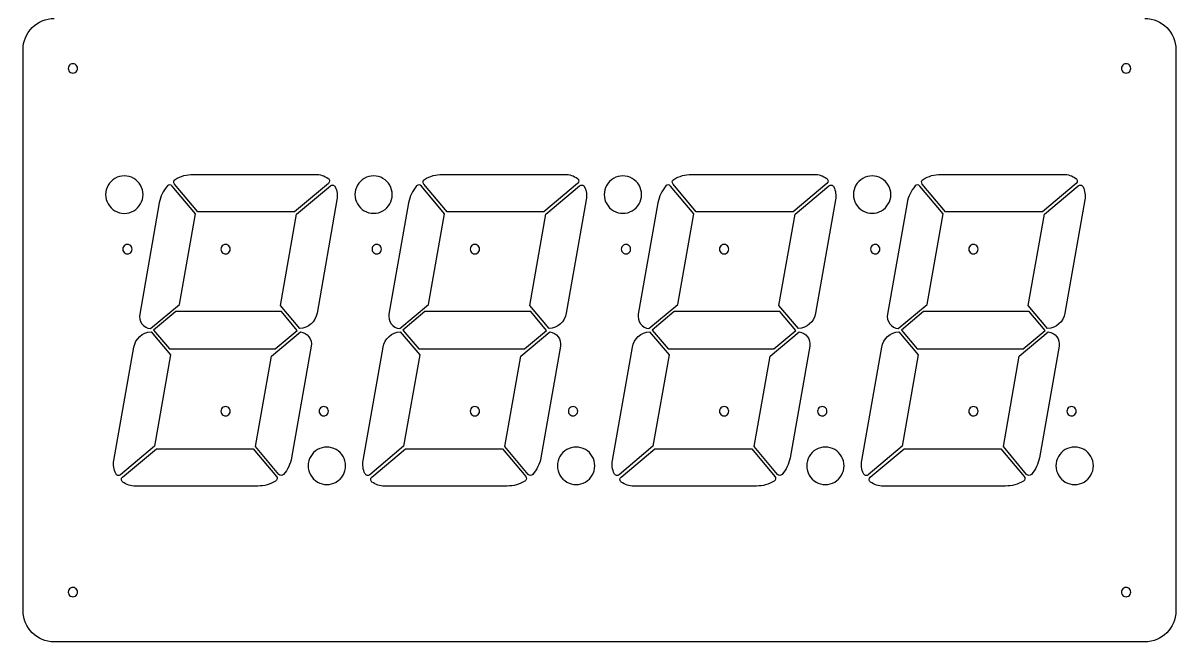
# Model space of a CAD drawing. Extents: x 0 to 370, y 0 to 742.
# Drawn here: x 0.1 to 370.1, y 0.1 to 198.7 of the extents above; entities that cross this region are included whole.
import ezdxf

# ---------------------------------------------------------------- set-up
doc = ezdxf.new("R2010")
doc.units = 0
doc.layers.add('Layer_1', color=7, linetype='CONTINUOUS')

msp = doc.modelspace()

# ---------------------------------------------------------------- linework, layer by layer
at = {"layer": 'Layer_1', "color": 7}
for points in [[(0.132837, 10.132531), (0.132837, 190.132203)], [(370.132134, 190.132203), (370.132134, 10.132531)], [(54.698945, 150.132277), (93.990382, 150.132277)], [(134.698787, 150.132277), (173.990229, 150.132277)], [(214.698634, 150.132277), (253.990079, 150.132277)], [(294.698481, 150.132277), (333.989927, 150.132277)], [(41.007365, 100.632374), (50.300811, 108.430477), (55.424696, 137.489503), (47.960787, 146.384672)], [(98.119295, 147.249567), (87.253764, 138.132307), (56.190742, 138.132307), (48.726808, 147.02745)], [(88.962318, 100.632374), (82.729194, 108.060722), (87.896552, 137.366261), (98.762083, 146.483521)], [(121.007218, 100.632374), (130.300653, 108.430477), (135.424543, 137.489503), (127.960624, 146.384672)], [(178.119145, 147.249567), (167.253614, 138.132307), (136.190587, 138.132307), (128.726668, 147.02745)], [(168.962168, 100.632374), (162.729041, 108.060722), (167.8964, 137.366261), (178.76193, 146.483521)], [(201.007065, 100.632374), (210.3005, 108.430477), (215.424393, 137.489503), (207.960474, 146.384672)], [(258.118992, 147.249567), (247.253461, 138.132307), (216.190434, 138.132307), (208.726515, 147.02745)], [(248.962016, 100.632374), (242.728891, 108.060722), (247.896247, 137.366261), (258.76178, 146.483521)], [(281.006915, 100.632374), (290.30035, 108.430477), (295.42424, 137.489503), (287.960321, 146.384672)], [(338.118842, 147.249567), (327.25331, 138.132307), (296.190284, 138.132307), (288.726365, 147.02745)], [(328.961865, 100.632374), (322.72874, 108.060722), (327.896097, 137.366261), (338.761628, 146.483521)], [(43.866077, 141.042507), (37.563052, 105.296308)], [(100.884024, 141.916768), (94.476428, 105.57748)], [(123.865922, 141.042507), (117.5629, 105.296308)], [(180.883871, 141.916768), (174.476276, 105.57748)], [(203.865769, 141.042507), (197.56275, 105.296308)], [(260.883721, 141.916768), (254.476123, 105.57748)], [(283.865619, 141.042507), (277.562597, 105.296308)], [(340.883569, 141.916768), (334.475973, 105.57748)], [(41.206517, 99.632383), (47.439639, 92.204035), (42.272283, 62.898497), (31.406739, 53.781237)], [(82.208058, 53.880164), (74.744137, 62.775307), (79.868022, 91.834333), (89.161467, 99.632383)], [(121.206364, 99.632383), (127.439489, 92.204035), (122.272133, 62.898497), (111.4066, 53.781237)], [(162.207906, 53.880164), (154.74399, 62.775307), (159.86788, 91.834333), (169.161315, 99.632383)], [(201.206214, 99.632383), (207.439338, 92.204035), (202.27198, 62.898497), (191.40645, 53.781237)], [(242.207756, 53.880164), (234.743837, 62.775307), (239.867727, 91.834333), (249.161165, 99.632383)], [(281.206061, 99.632383), (287.439186, 92.204035), (282.27183, 62.898497), (271.406297, 53.781237)], [(322.207604, 53.880164), (314.743687, 62.775307), (319.867576, 91.834333), (329.161012, 99.632383)], [(29.284811, 58.347989), (35.692399, 94.687277)], [(92.605783, 94.968529), (86.302764, 59.22233)], [(109.284661, 58.347989), (115.692257, 94.687277)], [(172.605633, 94.968529), (166.302611, 59.22233)], [(189.284509, 58.347989), (195.692104, 94.687277)], [(252.60548, 94.968529), (246.302461, 59.22233)], [(269.284358, 58.347989), (275.691954, 94.687277)], [(332.605329, 94.968529), (326.302308, 59.22233)], [(32.049543, 53.01519), (42.91506, 62.13245), (73.97809, 62.13245), (81.442014, 53.237281)], [(112.049388, 53.01519), (122.914918, 62.13245), (153.977946, 62.13245), (161.441864, 53.237281)], [(192.049235, 53.01519), (202.914768, 62.13245), (233.977796, 62.13245), (241.441712, 53.237281)], [(272.049085, 53.01519), (282.914616, 62.13245), (313.977643, 62.13245), (321.441561, 53.237281)], [(75.469888, 50.132454), (36.178464, 50.132454)], [(155.469746, 50.132454), (116.178301, 50.132454)], [(235.469596, 50.132454), (196.178151, 50.132454)], [(315.469443, 50.132454), (276.177998, 50.132454)], [(360.132153, 0.132569), (10.132824, 0.132569)]]:
    msp.add_lwpolyline(points, dxfattribs=at)
for points in [[(17.632795, 184.132213)], [(355.632161, 184.132213)], [(98.057531, 148.829497)], [(178.057381, 148.829497)], [(258.057228, 148.829497)], [(338.057077, 148.829497)], [(38.632761, 143.632297)], [(118.632611, 143.632297)], [(198.632458, 143.632297)], [(278.632308, 143.632297)], [(35.13278, 126.132312)], [(66.632715, 126.132312)], [(115.132616, 126.132312)], [(146.632557, 126.132312)], [(195.132466, 126.132312)], [(226.632405, 126.132312)], [(275.132314, 126.132312)], [(306.632255, 126.132312)], [(47.126955, 94.132394), (81.051114, 94.132394), (88.128176, 100.070744), (83.041875, 106.132363), (49.117729, 106.132363), (42.040667, 100.194013)], [(127.12681, 94.132394), (161.050962, 94.132394), (168.128023, 100.070744), (163.041723, 106.132363), (129.117571, 106.132363), (122.040509, 100.194013)], [(207.126657, 94.132394), (241.050809, 94.132394), (248.127873, 100.070744), (243.041573, 106.132363), (209.117418, 106.132363), (202.040356, 100.194013)], [(287.126507, 94.132394), (321.050659, 94.132394), (328.127721, 100.070744), (323.04142, 106.132363), (289.117268, 106.132363), (282.040206, 100.194013)], [(41.007365, 100.632453)], [(121.007218, 100.632453)], [(201.007065, 100.632453)], [(281.006915, 100.632453)], [(66.632715, 74.132419)], [(98.132648, 74.132419)], [(146.632557, 74.132419)], [(178.132498, 74.132419)], [(226.632405, 74.132419)], [(258.132346, 74.132419)], [(306.632255, 74.132419)], [(338.132195, 74.132419)], [(103.632637, 56.632461)], [(183.632487, 56.632461)], [(263.632335, 56.632461)], [(343.632184, 56.632461)], [(32.111297, 51.43526)], [(112.111152, 51.43526)], [(192.111002, 51.43526)], [(272.110849, 51.43526)], [(17.632795, 16.132528)], [(355.632161, 16.132528)]]:
    msp.add_lwpolyline(points, close=True, dxfattribs=at)
for points in [[(3.061766, 197.203259), (4.937128, 199.078619), (7.480663, 200.132184), (10.132824, 200.132182)], [(360.132153, 200.132182), (365.654989, 200.132182), (370.132133, 195.655039), (370.132134, 190.132203)], [(0.132837, 190.132203), (0.132837, 192.784364), (1.186405, 195.327899), (3.061766, 197.203259)], [(15.382796, 185.431251), (14.918694, 185.163302), (14.632796, 184.668111), (14.632796, 184.132213)], [(16.882795, 185.431251), (16.418694, 185.6992), (15.846897, 185.6992), (15.382796, 185.431251)], [(17.632795, 184.132213), (17.632795, 184.668111), (17.346897, 185.163302), (16.882795, 185.431251)], [(353.382166, 185.431249), (352.918065, 185.1633), (352.632167, 184.66811), (352.632167, 184.132213)], [(354.882163, 185.431249), (354.418062, 185.699197), (353.846267, 185.699197), (353.382166, 185.431249)], [(355.632161, 184.132213), (355.632161, 184.66811), (355.346264, 185.1633), (354.882163, 185.431249)], [(14.632796, 184.132213), (14.632796, 183.596315), (14.918694, 183.101124), (15.382796, 182.833175)], [(15.382796, 182.833175), (15.846897, 182.565226), (16.418694, 182.565226), (16.882795, 182.833175)], [(16.882795, 182.833175), (17.346897, 183.101124), (17.632795, 183.596315), (17.632795, 184.132213)], [(352.632167, 184.132213), (352.632167, 183.596316), (352.918065, 183.101126), (353.382166, 182.833177)], [(353.382166, 182.833177), (353.846267, 182.565229), (354.418062, 182.565229), (354.882163, 182.833177)], [(354.882163, 182.833177), (355.346264, 183.101126), (355.632162, 183.596316), (355.632161, 184.132213)], [(29.63079, 148.83419), (27.773375, 147.760861), (26.630324, 145.777528), (26.632792, 143.632297)], [(35.634762, 148.83419), (33.777347, 149.907518), (31.488205, 149.907518), (29.63079, 148.83419)], [(38.632761, 143.632297), (38.635228, 145.777528), (37.492178, 147.760861), (35.634762, 148.83419)], [(48.506039, 147.832079), (48.553203, 148.119644), (48.723456, 148.372332), (48.972261, 148.524036)], [(48.972261, 148.524036), (50.69724, 149.575853), (52.67858, 150.132279), (54.698945, 150.132277)], [(93.990382, 150.132277), (95.448705, 150.132278), (96.870618, 149.676814), (98.057531, 148.829497)], [(98.057531, 148.829497), (98.309256, 148.649794), (98.463662, 148.363725), (98.475744, 148.054674)], [(98.475744, 148.054674), (98.487826, 147.745623), (98.356223, 147.448373), (98.119295, 147.249567)], [(109.632628, 148.828439), (107.776225, 147.756644), (106.632634, 145.775886), (106.632634, 143.632297)], [(115.632617, 148.828439), (113.776214, 149.900234), (111.489031, 149.900234), (109.632628, 148.828439)], [(118.632611, 143.632297), (118.632611, 145.775886), (117.489019, 147.756644), (115.632617, 148.828439)], [(128.505892, 147.832075), (128.553051, 148.11964), (128.723301, 148.372329), (128.972103, 148.524036)], [(128.972103, 148.524036), (130.697082, 149.575853), (132.678422, 150.132279), (134.698787, 150.132277)], [(173.990229, 150.132277), (175.448554, 150.132279), (176.870467, 149.676815), (178.057381, 148.829497)], [(178.057381, 148.829497), (178.309106, 148.649794), (178.463512, 148.363725), (178.475594, 148.054674)], [(178.475594, 148.054674), (178.487676, 147.745623), (178.356073, 147.448373), (178.119145, 147.249567)], [(189.632475, 148.828439), (187.776072, 147.756644), (186.632481, 145.775886), (186.632481, 143.632297)], [(195.632464, 148.828439), (193.776061, 149.900234), (191.488878, 149.900234), (189.632475, 148.828439)], [(198.632458, 143.632297), (198.632458, 145.775886), (197.488867, 147.756644), (195.632464, 148.828439)], [(208.50574, 147.832076), (208.5529, 148.11964), (208.723151, 148.372329), (208.971953, 148.524036)], [(208.971953, 148.524036), (210.696932, 149.575853), (212.67827, 150.132278), (214.698634, 150.132277)], [(253.990079, 150.132277), (255.448403, 150.132278), (256.870315, 149.676814), (258.057228, 148.829497)], [(258.057228, 148.829497), (258.308953, 148.649794), (258.46336, 148.363725), (258.475441, 148.054674)], [(258.475441, 148.054674), (258.487523, 147.745623), (258.35592, 147.448373), (258.118992, 147.249567)], [(269.632325, 148.828439), (267.775922, 147.756645), (266.632331, 145.775886), (266.632331, 143.632297)], [(275.632314, 148.828439), (273.775911, 149.900234), (271.488728, 149.900234), (269.632325, 148.828439)], [(278.632308, 143.632297), (278.632308, 145.775886), (277.488717, 147.756645), (275.632314, 148.828439)], [(288.505589, 147.832075), (288.552749, 148.11964), (288.722998, 148.372329), (288.9718, 148.524036)], [(288.9718, 148.524036), (290.696779, 149.575853), (292.678118, 150.132278), (294.698481, 150.132277)], [(333.989927, 150.132277), (335.448251, 150.132278), (336.870164, 149.676814), (338.057077, 148.829497)], [(338.057077, 148.829497), (338.308802, 148.649794), (338.463209, 148.363726), (338.475291, 148.054674)], [(338.475291, 148.054674), (338.487373, 147.745623), (338.35577, 147.448373), (338.118842, 147.249567)], [(46.444304, 146.402929), (45.108929, 144.886799), (44.216904, 143.03218), (43.866077, 141.042507)], [(47.206736, 146.741866), (46.915347, 146.745374), (46.636923, 146.621602), (46.444304, 146.402929)], [(47.960787, 146.384672), (47.773488, 146.607919), (47.498125, 146.738358), (47.206736, 146.741866)], [(48.726808, 147.02745), (48.539496, 147.250682), (48.458876, 147.544514), (48.506039, 147.832079)], [(98.762083, 146.483521), (98.99901, 146.682327), (99.314596, 146.760314), (99.616853, 146.69475)], [(99.616853, 146.69475), (99.919111, 146.629187), (100.174022, 146.427452), (100.307284, 146.148347)], [(100.307284, 146.148347), (100.935624, 144.832334), (101.137258, 143.352935), (100.884024, 141.916768)], [(126.444162, 146.402929), (125.108782, 144.8868), (124.216752, 143.032181), (123.865922, 141.042507)], [(127.206583, 146.741854), (126.9152, 146.745362), (126.636781, 146.621594), (126.444162, 146.402929)], [(127.960624, 146.384672), (127.773325, 146.607912), (127.497967, 146.738346), (127.206583, 146.741854)], [(128.726668, 147.02745), (128.539355, 147.250679), (128.458732, 147.54451), (128.505892, 147.832075)], [(178.76193, 146.483521), (178.998857, 146.682327), (179.314443, 146.760314), (179.616701, 146.69475)], [(179.616701, 146.69475), (179.918958, 146.629187), (180.173869, 146.427452), (180.307131, 146.148347)], [(180.307131, 146.148347), (180.935471, 144.832334), (181.137105, 143.352935), (180.883871, 141.916768)], [(206.44401, 146.402929), (205.108629, 144.8868), (204.2166, 143.032181), (203.865769, 141.042507)], [(207.206432, 146.741856), (206.915048, 146.745363), (206.636628, 146.621595), (206.44401, 146.402929)], [(207.960474, 146.384672), (207.773175, 146.607913), (207.497816, 146.738348), (207.206432, 146.741856)], [(208.726515, 147.02745), (208.539202, 147.250679), (208.45858, 147.544511), (208.50574, 147.832076)], [(258.76178, 146.483521), (258.998707, 146.682327), (259.314293, 146.760314), (259.616551, 146.69475)], [(259.616551, 146.69475), (259.918808, 146.629187), (260.173719, 146.427452), (260.306981, 146.148347)], [(260.306981, 146.148347), (260.935321, 144.832334), (261.136955, 143.352935), (260.883721, 141.916768)], [(286.44386, 146.402929), (285.108479, 144.8868), (284.21645, 143.032181), (283.865619, 141.042507)], [(287.206281, 146.741854), (286.914897, 146.745362), (286.636478, 146.621594), (286.44386, 146.402929)], [(287.960321, 146.384672), (287.773022, 146.607912), (287.497664, 146.738346), (287.206281, 146.741854)], [(288.726365, 147.02745), (288.539052, 147.250679), (288.458429, 147.54451), (288.505589, 147.832075)], [(338.761628, 146.483521), (338.998555, 146.682327), (339.314141, 146.760314), (339.616399, 146.69475)], [(339.616399, 146.69475), (339.918656, 146.629187), (340.173567, 146.427452), (340.306829, 146.148347)], [(340.306829, 146.148347), (340.935169, 144.832334), (341.136802, 143.352935), (340.883569, 141.916768)], [(26.632792, 143.632297), (26.630324, 141.487065), (27.773375, 139.503732), (29.63079, 138.430404)], [(35.634762, 138.430404), (37.492178, 139.503732), (38.635228, 141.487065), (38.632761, 143.632297)], [(106.632634, 143.632297), (106.632634, 141.488707), (107.776225, 139.507949), (109.632628, 138.436154)], [(115.632617, 138.436154), (117.489019, 139.507949), (118.632611, 141.488707), (118.632611, 143.632297)], [(186.632481, 143.632297), (186.632481, 141.488707), (187.776072, 139.507949), (189.632475, 138.436154)], [(195.632464, 138.436154), (197.488867, 139.507949), (198.632458, 141.488707), (198.632458, 143.632297)], [(266.632331, 143.632297), (266.632331, 141.488707), (267.775922, 139.507949), (269.632325, 138.436154)], [(275.632314, 138.436154), (277.488717, 139.507949), (278.632308, 141.488707), (278.632308, 143.632297)], [(29.63079, 138.430404), (31.488205, 137.357075), (33.777347, 137.357075), (35.634762, 138.430404)], [(109.632628, 138.436154), (111.489031, 137.364359), (113.776214, 137.364359), (115.632617, 138.436154)], [(189.632475, 138.436154), (191.488878, 137.364359), (193.776061, 137.364359), (195.632464, 138.436154)], [(269.632325, 138.436154), (271.488728, 137.364359), (273.775911, 137.364359), (275.632314, 138.436154)], [(32.882781, 127.431349), (32.418679, 127.1634), (32.132781, 126.66821), (32.132781, 126.132312)], [(32.132781, 126.132312), (32.132781, 125.596414), (32.418679, 125.101223), (32.882781, 124.833274)], [(34.38278, 127.431349), (33.918679, 127.699299), (33.346882, 127.699299), (32.882781, 127.431349)], [(35.13278, 126.132312), (35.13278, 126.66821), (34.846881, 127.1634), (34.38278, 127.431349)], [(34.38278, 124.833274), (34.846881, 125.101223), (35.13278, 125.596414), (35.13278, 126.132312)], [(64.382716, 127.431349), (63.918615, 127.1634), (63.632716, 126.66821), (63.632716, 126.132312)], [(63.632716, 126.132312), (63.632716, 125.596414), (63.918615, 125.101223), (64.382716, 124.833274)], [(65.882716, 127.431349), (65.418614, 127.699299), (64.846818, 127.699299), (64.382716, 127.431349)], [(66.632715, 126.132312), (66.632715, 126.66821), (66.346817, 127.1634), (65.882716, 127.431349)], [(65.882716, 124.833274), (66.346817, 125.101223), (66.632715, 125.596414), (66.632715, 126.132312)], [(112.882364, 127.43209), (112.418133, 127.163943), (112.132304, 126.668421), (112.132623, 126.132312)], [(112.132623, 126.132312), (112.132304, 125.596202), (112.418133, 125.100681), (112.882364, 124.832534)], [(114.382875, 127.43209), (113.918644, 127.700236), (113.346595, 127.700236), (112.882364, 127.43209)], [(115.132616, 126.132312), (115.132935, 126.668421), (114.847107, 127.163943), (114.382875, 127.43209)], [(114.382875, 124.832534), (114.847107, 125.100681), (115.132935, 125.596202), (115.132616, 126.132312)], [(144.382247, 127.432257), (143.917986, 127.164066), (143.632174, 126.668469), (143.632564, 126.132312)], [(143.632564, 126.132312), (143.632174, 125.596155), (143.917986, 125.100558), (144.382247, 124.832367)], [(145.882874, 127.432257), (145.418613, 127.700448), (144.846508, 127.700448), (144.382247, 127.432257)], [(146.632557, 126.132312), (146.632947, 126.668469), (146.347135, 127.164066), (145.882874, 127.432257)], [(145.882874, 124.832367), (146.347135, 125.100558), (146.632947, 125.596155), (146.632557, 126.132312)], [(192.882469, 127.431348), (192.418368, 127.1634), (192.13247, 126.66821), (192.13247, 126.132312)], [(192.13247, 126.132312), (192.13247, 125.596414), (192.418368, 125.101224), (192.882469, 124.833275)], [(194.382467, 127.431348), (193.918366, 127.699297), (193.34657, 127.699297), (192.882469, 127.431348)], [(195.132466, 126.132312), (195.132467, 126.66821), (194.846568, 127.1634), (194.382467, 127.431348)], [(194.382467, 124.833275), (194.846568, 125.101224), (195.132467, 125.596414), (195.132466, 126.132312)], [(224.382152, 127.43209), (223.917921, 127.163943), (223.632093, 126.668421), (223.632411, 126.132312)], [(223.632411, 126.132312), (223.632093, 125.596202), (223.917921, 125.100681), (224.382152, 124.832534)], [(225.882664, 127.43209), (225.418432, 127.700236), (224.846384, 127.700236), (224.382152, 127.43209)], [(226.632405, 126.132312), (226.632723, 126.668421), (226.346895, 127.163943), (225.882664, 127.43209)], [(225.882664, 124.832534), (226.346895, 125.100681), (226.632723, 125.596202), (226.632405, 126.132312)], [(272.882003, 127.432257), (272.417743, 127.164066), (272.13193, 126.668469), (272.13232, 126.132312)], [(272.13232, 126.132312), (272.13193, 125.596155), (272.417743, 125.100558), (272.882003, 124.832367)], [(274.382631, 127.432257), (273.91837, 127.700448), (273.346264, 127.700448), (272.882003, 127.432257)], [(275.132314, 126.132312), (275.132704, 126.668469), (274.846891, 127.164066), (274.382631, 127.432257)], [(274.382631, 124.832367), (274.846891, 125.100558), (275.132704, 125.596155), (275.132314, 126.132312)], [(304.381944, 127.432257), (303.917683, 127.164066), (303.631871, 126.668469), (303.632261, 126.132312)], [(303.632261, 126.132312), (303.631871, 125.596155), (303.917683, 125.100558), (304.381944, 124.832367)], [(305.882571, 127.432257), (305.418311, 127.700448), (304.846205, 127.700448), (304.381944, 127.432257)], [(306.632255, 126.132312), (306.632645, 126.668469), (306.346832, 127.164066), (305.882571, 127.432257)], [(305.882571, 124.832367), (306.346832, 125.100558), (306.632645, 125.596155), (306.632255, 126.132312)], [(32.882781, 124.833274), (33.346882, 124.565325), (33.918679, 124.565325), (34.38278, 124.833274)], [(64.382716, 124.833274), (64.846818, 124.565325), (65.418614, 124.565325), (65.882716, 124.833274)], [(112.882364, 124.832534), (113.346595, 124.564387), (113.918644, 124.564387), (114.382875, 124.832534)], [(144.382247, 124.832367), (144.846508, 124.564176), (145.418613, 124.564176), (145.882874, 124.832367)], [(192.882469, 124.833275), (193.34657, 124.565326), (193.918366, 124.565326), (194.382467, 124.833275)], [(224.382152, 124.832534), (224.846384, 124.564387), (225.418432, 124.564387), (225.882664, 124.832534)], [(272.882003, 124.832367), (273.346264, 124.564176), (273.91837, 124.564176), (274.382631, 124.832367)], [(304.381944, 124.832367), (304.846205, 124.564176), (305.418311, 124.564176), (305.882571, 124.832367)], [(37.563052, 105.296308), (37.37275, 104.217058), (37.633586, 103.106994), (38.284626, 102.225438)], [(94.476428, 105.57748), (93.99655, 102.855945), (91.71985, 100.81418), (88.962318, 100.632374)], [(117.5629, 105.296308), (117.372597, 104.217057), (117.633434, 103.106993), (118.284475, 102.225436)], [(174.476276, 105.57748), (173.996397, 102.855946), (171.719699, 100.814181), (168.962168, 100.632374)], [(197.56275, 105.296308), (197.372447, 104.217058), (197.633283, 103.106994), (198.284324, 102.225437)], [(254.476123, 105.57748), (253.996245, 102.855946), (251.719547, 100.814181), (248.962016, 100.632374)], [(277.562597, 105.296308), (277.372295, 104.217057), (277.633131, 103.106993), (278.284172, 102.225436)], [(334.475973, 105.57748), (333.996094, 102.855946), (331.719396, 100.81418), (328.961865, 100.632374)], [(38.284626, 102.225438), (38.935666, 101.343881), (39.919887, 100.768046), (41.007365, 100.632453)], [(118.284475, 102.225436), (118.935516, 101.343879), (119.919738, 100.768045), (121.007218, 100.632453)], [(198.284324, 102.225437), (198.935365, 101.34388), (199.919586, 100.768046), (201.007065, 100.632453)], [(278.284172, 102.225436), (278.935213, 101.343879), (279.919436, 100.768045), (281.006915, 100.632453)], [(35.692399, 94.687277), (36.172278, 97.408815), (38.448982, 99.450581), (41.206517, 99.632383)], [(89.161467, 99.632383), (90.248946, 99.496791), (91.233168, 98.920956), (91.884209, 98.0394)], [(91.884209, 98.0394), (92.535249, 97.157843), (92.796085, 96.047779), (92.605783, 94.968529)], [(115.692257, 94.687277), (116.172135, 97.408811), (118.448833, 99.450576), (121.206364, 99.632383)], [(169.161315, 99.632383), (170.248794, 99.496791), (171.233016, 98.920957), (171.884058, 98.0394)], [(171.884058, 98.0394), (172.535099, 97.157844), (172.795935, 96.047779), (172.605633, 94.968529)], [(195.692104, 94.687277), (196.171983, 97.408812), (198.448682, 99.450578), (201.206214, 99.632383)], [(249.161165, 99.632383), (250.248644, 99.496791), (251.232865, 98.920956), (251.883906, 98.0394)], [(251.883906, 98.0394), (252.534947, 97.157843), (252.795783, 96.047779), (252.60548, 94.968529)], [(275.691954, 94.687277), (276.171833, 97.408811), (278.44853, 99.450576), (281.206061, 99.632383)], [(329.161012, 99.632383), (330.248491, 99.496791), (331.232713, 98.920957), (331.883754, 98.0394)], [(331.883754, 98.0394), (332.534795, 97.157843), (332.795631, 96.047779), (332.605329, 94.968529)], [(64.382716, 75.431457), (63.918615, 75.163508), (63.632716, 74.668317), (63.632716, 74.132419)], [(63.632716, 74.132419), (63.632716, 73.596521), (63.918615, 73.10133), (64.382716, 72.833381)], [(65.882716, 75.431457), (65.418614, 75.699406), (64.846818, 75.699406), (64.382716, 75.431457)], [(66.632715, 74.132419), (66.632715, 74.668317), (66.346817, 75.163508), (65.882716, 75.431457)], [(65.882716, 72.833381), (66.346817, 73.10133), (66.632715, 73.596521), (66.632715, 74.132419)], [(95.882338, 75.432364), (95.418077, 75.164173), (95.132265, 74.668576), (95.132655, 74.132419)], [(95.132655, 74.132419), (95.132265, 73.596262), (95.418077, 73.100665), (95.882338, 72.832474)], [(97.382965, 75.432364), (96.918704, 75.700555), (96.346599, 75.700555), (95.882338, 75.432364)], [(98.132648, 74.132419), (98.133038, 74.668576), (97.847226, 75.164173), (97.382965, 75.432364)], [(97.382965, 72.832474), (97.847226, 73.100665), (98.133038, 73.596262), (98.132648, 74.132419)], [(144.382247, 75.432364), (143.917986, 75.164173), (143.632174, 74.668576), (143.632564, 74.132419)], [(143.632564, 74.132419), (143.632174, 73.596262), (143.917986, 73.100665), (144.382247, 72.832474)], [(145.882874, 75.432364), (145.418613, 75.700555), (144.846508, 75.700555), (144.382247, 75.432364)], [(146.632557, 74.132419), (146.632947, 74.668576), (146.347135, 75.164173), (145.882874, 75.432364)], [(145.882874, 72.832474), (146.347135, 73.100665), (146.632947, 73.596262), (146.632557, 74.132419)], [(175.882188, 75.432364), (175.417927, 75.164173), (175.132115, 74.668576), (175.132505, 74.132419)], [(175.132505, 74.132419), (175.132115, 73.596262), (175.417927, 73.100665), (175.882188, 72.832474)], [(177.382815, 75.432364), (176.918554, 75.700555), (176.346449, 75.700555), (175.882188, 75.432364)], [(178.132498, 74.132419), (178.132888, 74.668576), (177.847076, 75.164173), (177.382815, 75.432364)], [(177.382815, 72.832474), (177.847076, 73.100665), (178.132888, 73.596262), (178.132498, 74.132419)], [(224.382152, 75.432197), (223.917921, 75.16405), (223.632093, 74.668528), (223.632411, 74.132419)], [(223.632411, 74.132419), (223.632093, 73.59631), (223.917921, 73.100788), (224.382152, 72.832641)], [(225.882664, 75.432197), (225.418432, 75.700344), (224.846384, 75.700344), (224.382152, 75.432197)], [(226.632405, 74.132419), (226.632723, 74.668528), (226.346895, 75.16405), (225.882664, 75.432197)], [(225.882664, 72.832641), (226.346895, 73.100788), (226.632723, 73.59631), (226.632405, 74.132419)], [(255.882093, 75.432197), (255.417862, 75.16405), (255.132033, 74.668528), (255.132352, 74.132419)], [(255.132352, 74.132419), (255.132033, 73.59631), (255.417862, 73.100788), (255.882093, 72.832641)], [(257.382604, 75.432197), (256.918373, 75.700344), (256.346324, 75.700344), (255.882093, 75.432197)], [(258.132346, 74.132419), (258.132664, 74.668528), (257.846836, 75.16405), (257.382604, 75.432197)], [(257.382604, 72.832641), (257.846836, 73.100788), (258.132664, 73.59631), (258.132346, 74.132419)], [(304.381944, 75.432364), (303.917683, 75.164173), (303.631871, 74.668576), (303.632261, 74.132419)], [(303.632261, 74.132419), (303.631871, 73.596262), (303.917683, 73.100665), (304.381944, 72.832474)], [(305.882571, 75.432364), (305.418311, 75.700555), (304.846205, 75.700555), (304.381944, 75.432364)], [(306.632255, 74.132419), (306.632645, 74.668576), (306.346832, 75.164173), (305.882571, 75.432364)], [(305.882571, 72.832474), (306.346832, 73.100665), (306.632645, 73.596262), (306.632255, 74.132419)], [(335.882199, 75.431455), (335.418098, 75.163506), (335.1322, 74.668316), (335.1322, 74.132419)], [(335.1322, 74.132419), (335.1322, 73.596522), (335.418098, 73.101332), (335.882199, 72.833383)], [(337.382196, 75.431455), (336.918095, 75.699403), (336.3463, 75.699403), (335.882199, 75.431455)], [(338.132195, 74.132419), (338.132195, 74.668316), (337.846297, 75.163506), (337.382196, 75.431455)], [(337.382196, 72.833383), (337.846297, 73.101332), (338.132195, 73.596522), (338.132195, 74.132419)], [(64.382716, 72.833381), (64.846818, 72.565432), (65.418614, 72.565432), (65.882716, 72.833381)], [(95.882338, 72.832474), (96.346599, 72.564283), (96.918704, 72.564283), (97.382965, 72.832474)], [(144.382247, 72.832474), (144.846508, 72.564283), (145.418613, 72.564283), (145.882874, 72.832474)], [(175.882188, 72.832474), (176.346449, 72.564283), (176.918554, 72.564283), (177.382815, 72.832474)], [(224.382152, 72.832641), (224.846384, 72.564494), (225.418432, 72.564494), (225.882664, 72.832641)], [(255.882093, 72.832641), (256.346324, 72.564494), (256.918373, 72.564494), (257.382604, 72.832641)], [(304.381944, 72.832474), (304.846205, 72.564283), (305.418311, 72.564283), (305.882571, 72.832474)], [(335.882199, 72.833383), (336.3463, 72.565435), (336.918095, 72.565435), (337.382196, 72.833383)], [(100.632643, 61.828603), (98.77624, 62.900398), (96.489058, 62.900398), (94.632655, 61.828603)], [(180.632493, 61.828603), (178.77609, 62.900398), (176.488907, 62.900398), (174.632505, 61.828603)], [(260.63234, 61.828603), (258.775938, 62.900398), (256.488755, 62.900398), (254.632352, 61.828603)], [(340.63219, 61.828603), (338.775787, 62.900398), (336.488604, 62.900398), (334.632201, 61.828603)], [(86.302764, 59.22233), (85.951933, 57.232656), (85.059903, 55.378036), (83.724523, 53.861908)], [(94.632655, 61.828603), (92.776252, 60.756808), (91.63266, 58.77605), (91.63266, 56.632461)], [(103.632637, 56.632461), (103.632637, 58.77605), (102.489046, 60.756808), (100.632643, 61.828603)], [(166.302611, 59.22233), (165.95178, 57.232656), (165.05975, 55.378036), (163.72437, 53.861908)], [(174.632505, 61.828603), (172.776102, 60.756808), (171.63251, 58.77605), (171.63251, 56.632461)], [(183.632487, 56.632461), (183.632487, 58.77605), (182.488896, 60.756808), (180.632493, 61.828603)], [(246.302461, 59.22233), (245.951629, 57.232655), (245.059599, 55.378036), (243.724218, 53.861908)], [(254.632352, 61.828603), (252.775949, 60.756808), (251.632358, 58.77605), (251.632358, 56.632461)], [(263.632335, 56.632461), (263.632335, 58.77605), (262.488743, 60.756808), (260.63234, 61.828603)], [(326.302308, 59.22233), (325.951477, 57.232656), (325.059448, 55.378036), (323.724067, 53.861908)], [(334.632201, 61.828603), (332.775799, 60.756808), (331.632207, 58.77605), (331.632207, 56.632461)], [(343.632184, 56.632461), (343.632184, 58.77605), (342.488593, 60.756808), (340.63219, 61.828603)], [(29.861549, 54.11641), (29.23321, 55.432424), (29.031577, 56.911823), (29.284811, 58.347989)], [(91.63266, 56.632461), (91.63266, 54.488871), (92.776252, 52.508113), (94.632655, 51.436318)], [(100.632643, 51.436318), (102.489046, 52.508113), (103.632637, 54.488871), (103.632637, 56.632461)], [(109.861399, 54.11641), (109.23306, 55.432424), (109.031427, 56.911823), (109.284661, 58.347989)], [(171.63251, 56.632461), (171.63251, 54.488871), (172.776102, 52.508113), (174.632504, 51.436318)], [(180.632493, 51.436318), (182.488896, 52.508113), (183.632488, 54.488871), (183.632487, 56.632461)], [(189.861249, 54.11641), (189.232909, 55.432424), (189.031275, 56.911822), (189.284509, 58.347989)], [(251.632358, 56.632461), (251.632358, 54.488871), (252.775949, 52.508113), (254.632352, 51.436318)], [(260.632341, 51.436318), (262.488743, 52.508113), (263.632335, 54.488871), (263.632335, 56.632461)], [(269.861096, 54.11641), (269.232757, 55.432424), (269.031124, 56.911823), (269.284358, 58.347989)], [(331.632207, 56.632461), (331.632207, 54.488871), (332.775799, 52.508113), (334.632202, 51.436318)], [(340.63219, 51.436318), (342.488593, 52.508113), (343.632184, 54.488871), (343.632184, 56.632461)], [(30.551975, 53.570014), (30.24972, 53.635577), (29.994812, 53.837309), (29.861549, 54.11641)], [(31.406739, 53.781237), (31.169812, 53.582435), (30.854229, 53.50445), (30.551975, 53.570014)], [(31.693089, 52.210086), (31.681009, 52.519137), (31.812614, 52.816386), (32.049543, 53.01519)], [(32.111297, 51.43526), (31.859573, 51.614965), (31.705168, 51.901034), (31.693089, 52.210086)], [(81.662776, 52.432671), (81.615616, 52.145113), (81.445373, 51.892429), (81.196579, 51.740721)], [(81.442014, 53.237281), (81.629318, 53.014053), (81.709935, 52.720228), (81.662776, 52.432671)], [(82.962101, 53.522981), (82.670716, 53.526489), (82.395357, 53.656924), (82.208058, 53.880164)], [(83.724523, 53.861908), (83.531904, 53.643242), (83.253485, 53.519473), (82.962101, 53.522981)], [(110.551829, 53.570007), (110.249571, 53.63557), (109.994661, 53.837305), (109.861399, 54.11641)], [(111.4066, 53.781237), (111.169673, 53.582431), (110.854087, 53.504443), (110.551829, 53.570007)], [(111.692938, 52.210083), (111.680857, 52.519134), (111.81246, 52.816384), (112.049388, 53.01519)], [(112.111152, 51.43526), (111.859427, 51.614963), (111.70502, 51.901032), (111.692938, 52.210083)], [(161.662626, 52.432671), (161.615466, 52.145113), (161.445223, 51.892429), (161.196429, 51.740721)], [(161.441864, 53.237281), (161.629168, 53.014053), (161.709785, 52.720228), (161.662626, 52.432671)], [(162.961948, 53.522981), (162.670564, 53.526489), (162.395205, 53.656924), (162.207906, 53.880164)], [(163.72437, 53.861908), (163.531751, 53.643242), (163.253332, 53.519473), (162.961948, 53.522981)], [(190.551679, 53.570007), (190.249421, 53.63557), (189.994511, 53.837305), (189.861249, 54.11641)], [(191.40645, 53.781237), (191.169523, 53.582431), (190.853937, 53.504443), (190.551679, 53.570007)], [(191.692787, 52.210082), (191.680705, 52.519134), (191.812307, 52.816384), (192.049235, 53.01519)], [(192.111002, 51.43526), (191.859276, 51.614963), (191.704869, 51.901031), (191.692787, 52.210082)], [(241.662473, 52.432671), (241.615314, 52.145113), (241.44507, 51.892429), (241.196277, 51.740721)], [(241.441712, 53.237281), (241.629016, 53.014053), (241.709632, 52.720228), (241.662473, 52.432671)], [(242.961797, 53.522983), (242.670413, 53.52649), (242.395055, 53.656925), (242.207756, 53.880164)], [(243.724218, 53.861908), (243.531599, 53.643243), (243.25318, 53.519475), (242.961797, 53.522983)], [(270.551526, 53.570007), (270.249269, 53.63557), (269.994358, 53.837305), (269.861096, 54.11641)], [(271.406297, 53.781237), (271.16937, 53.582431), (270.853784, 53.504443), (270.551526, 53.570007)], [(271.692636, 52.210083), (271.680554, 52.519134), (271.812157, 52.816384), (272.049085, 53.01519)], [(272.110849, 51.43526), (271.859124, 51.614963), (271.704717, 51.901032), (271.692636, 52.210083)], [(321.662322, 52.43267), (321.615163, 52.145113), (321.444919, 51.892429), (321.196126, 51.740721)], [(321.441561, 53.237281), (321.628865, 53.014053), (321.709482, 52.720228), (321.662322, 52.43267)], [(322.961646, 53.522982), (322.670262, 53.52649), (322.394903, 53.656924), (322.207604, 53.880164)], [(323.724067, 53.861908), (323.531449, 53.643242), (323.25303, 53.519474), (322.961646, 53.522982)], [(36.178464, 50.132454), (34.720131, 50.132457), (33.298211, 50.58793), (32.111297, 51.43526)], [(81.196579, 51.740721), (79.471601, 50.688893), (77.490258, 50.132459), (75.469888, 50.132454)], [(94.632655, 51.436318), (96.489058, 50.364523), (98.77624, 50.364523), (100.632643, 51.436318)], [(116.178301, 50.132454), (114.719974, 50.13246), (113.298061, 50.587934), (112.111152, 51.43526)], [(161.196429, 51.740721), (159.471453, 50.688895), (157.490113, 50.13246), (155.469746, 50.132454)], [(174.632504, 51.436318), (176.488907, 50.364523), (178.77609, 50.364523), (180.632493, 51.436318)], [(196.178151, 50.132454), (194.719824, 50.13246), (193.297911, 50.587934), (192.111002, 51.43526)], [(241.196277, 51.740721), (239.471301, 50.688895), (237.489962, 50.132461), (235.469596, 50.132454)], [(254.632352, 51.436318), (256.488755, 50.364523), (258.775938, 50.364523), (260.632341, 51.436318)], [(276.177998, 50.132454), (274.719672, 50.13246), (273.297759, 50.587934), (272.110849, 51.43526)], [(321.196126, 51.740721), (319.471149, 50.688895), (317.48981, 50.13246), (315.469443, 50.132454)], [(334.632202, 51.436318), (336.488604, 50.364523), (338.775787, 50.364523), (340.63219, 51.436318)], [(15.382796, 17.431566), (14.918694, 17.163617), (14.632796, 16.668427), (14.632796, 16.132528)], [(14.632796, 16.132528), (14.632796, 15.59663), (14.918694, 15.10144), (15.382796, 14.833491)], [(16.882795, 17.431566), (16.418694, 17.699515), (15.846897, 17.699515), (15.382796, 17.431566)], [(15.382796, 14.833491), (15.846897, 14.565542), (16.418694, 14.565542), (16.882795, 14.833491)], [(17.632795, 16.132528), (17.632795, 16.668427), (17.346897, 17.163617), (16.882795, 17.431566)], [(16.882795, 14.833491), (17.346897, 15.10144), (17.632795, 15.59663), (17.632795, 16.132528)], [(353.382166, 17.431564), (352.918065, 17.163615), (352.632167, 16.668426), (352.632167, 16.132528)], [(352.632167, 16.132528), (352.632167, 15.596631), (352.918065, 15.101441), (353.382166, 14.833493)], [(354.882163, 17.431564), (354.418062, 17.699513), (353.846267, 17.699513), (353.382166, 17.431564)], [(353.382166, 14.833493), (353.846267, 14.565544), (354.418062, 14.565544), (354.882163, 14.833493)], [(355.632161, 16.132528), (355.632161, 16.668426), (355.346264, 17.163615), (354.882163, 17.431564)], [(354.882163, 14.833493), (355.346264, 15.101441), (355.632162, 15.596631), (355.632161, 16.132528)], [(10.132824, 0.132569), (4.609992, 0.132566), (0.132848, 4.609699), (0.132837, 10.132531)], [(370.132134, 10.132531), (370.132123, 4.609701), (365.654982, 0.132569), (360.132153, 0.132569)]]:
    msp.add_open_spline(points, degree=3, dxfattribs=at)

doc.saveas('drawing.dxf')
